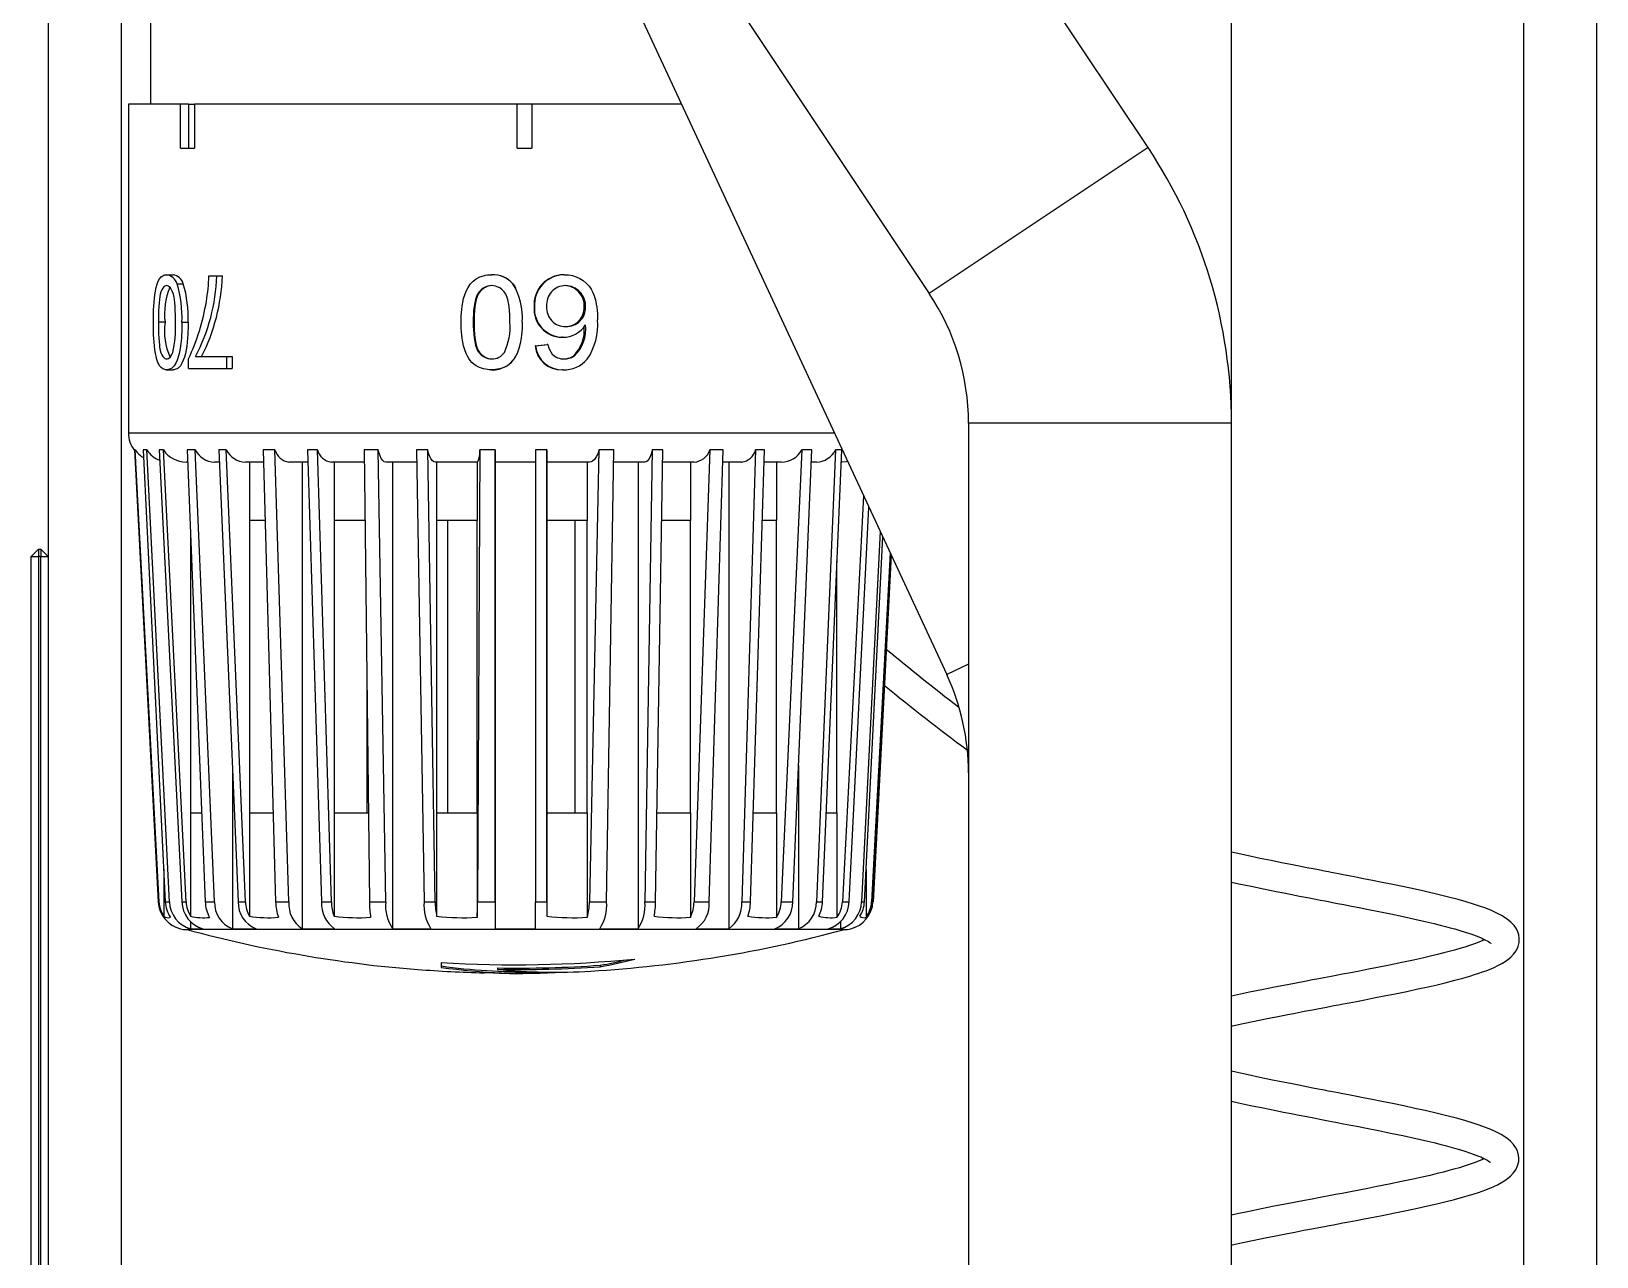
# Model space of a CAD drawing. Header units: millimetres. Extents: x 75 to 2075, y 25 to 1460.
# Drawn here: x 1052.9 to 1206, y 955.4 to 1075.2 of the extents above; entities that cross this region are included whole.
import ezdxf

# ---------------------------------------------------------------- set-up
doc = ezdxf.new("R2010")
doc.units = ezdxf.units.MM
doc.header["$LTSCALE"] = 5

msp = doc.modelspace()

# ---------------------------------------------------------------- linework, layer by layer
at = {"color": 7, "linetype": 'Continuous', "lineweight": 25}
for p, q in [((1205.973, 569.446), (1205.973, 1177.426)), ((1162.101, 1063.851), (1130.767, 1110.852)), ((1054.545, 1099.15), (1054.545, 910.96)), ((1198.83, 1099.15), (1198.83, 767.722)), ((1170.259, 1036.908), (1170.259, 1097.722)), ((1109.372, 1096.588), (1140.706, 1049.587)), ((1061.688, 1090.831), (1061.688, 911.209)), ((1107.278, 1087.859), (1142.413, 1012.319)), ((1064.545, 1082.367), (1064.545, 1068.081)), ((1062.402, 1068.081), (1062.402, 1035.939)), ((1067.492, 1068.081), (1062.402, 1068.081)), ((1067.492, 1063.796), (1067.492, 1068.081)), ((1068.283, 1068.081), (1067.492, 1068.081)), ((1068.283, 1068.081), (1068.283, 1063.796)), ((1068.283, 1068.081), (1068.875, 1068.081)), ((1068.875, 1068.081), (1068.875, 1063.796)), ((1100.403, 1068.081), (1068.875, 1068.081)), ((1100.403, 1063.796), (1100.403, 1068.081)), ((1100.406, 1068.081), (1100.403, 1068.081)), ((1100.406, 1063.796), (1100.406, 1068.081)), ((1101.861, 1068.081), (1100.406, 1068.081)), ((1101.861, 1068.081), (1101.861, 1063.796)), ((1116.477, 1068.081), (1101.861, 1068.081)), ((1162.101, 1063.851), (1157.338, 1060.675)), ((1067.492, 1063.796), (1068.283, 1063.796)), ((1068.283, 1063.796), (1068.875, 1063.796)), ((1100.406, 1063.796), (1100.403, 1063.796)), ((1100.406, 1063.796), (1101.861, 1063.796)), ((1157.338, 1060.675), (1140.706, 1049.587)), ((1066.131, 1051.408), (1066.763, 1051.408)), ((1067.153, 1050.525), (1067.766, 1050.525)), ((1070.277, 1051.291), (1071.045, 1051.291)), ((1071.045, 1051.291), (1071.586, 1051.291)), ((1097.908, 1051.408), (1097.952, 1051.408)), ((1099.994, 1050.525), (1099.999, 1050.525)), ((1100.26, 1050.112), (1100.26, 1050.112)), ((1105.042, 1051.408), (1104.953, 1051.408)), ((1102.099, 1048.27), (1102.065, 1048.27)), ((1106.969, 1048.246), (1107.096, 1048.246)), ((1065.977, 1046.763), (1065.331, 1046.763)), ((1067.628, 1046.767), (1068.232, 1046.767)), ((1096.194, 1046.763), (1096.117, 1046.763)), ((1102.183, 1044.47), (1103.356, 1044.588)), ((1102.219, 1044.47), (1102.183, 1044.47)), ((1102.219, 1044.47), (1103.415, 1044.588)), ((1103.415, 1044.588), (1103.356, 1044.588)), ((1104.851, 1045.293), (1104.766, 1045.293)), ((1068.282, 1042.236), (1068.282, 1043.188)), ((1068.968, 1043.412), (1072.004, 1043.412)), ((1072.004, 1043.412), (1072.004, 1042.236)), ((1072.004, 1043.412), (1072.527, 1043.412)), ((1072.527, 1043.412), (1072.527, 1042.236)), ((1100.261, 1043.439), (1100.261, 1043.439)), ((1105.995, 1043.449), (1105.889, 1043.449)), ((1066.131, 1042.118), (1066.763, 1042.118)), ((1068.282, 1042.236), (1072.004, 1042.236)), ((1072.004, 1042.236), (1072.527, 1042.236)), ((1097.908, 1042.118), (1097.952, 1042.118)), ((1104.906, 1042.118), (1104.82, 1042.118)), ((1144.545, 1036.908), (1144.545, 805.063)), ((1164.534, 1036.908), (1144.545, 1036.908)), ((1170.259, 1036.908), (1164.534, 1036.908)), ((1170.259, 805.063), (1170.259, 1036.908)), ((1062.402, 1035.939), (1100.223, 1035.939)), ((1100.223, 1035.939), (1131.427, 1035.939)), ((1063.064, 1034.272), (1062.989, 1034.272)), ((1062.989, 1034.272), (1065.308, 990.075)), ((1065.389, 990.075), (1063.064, 1034.272)), ((1064.196, 1034.272), (1063.839, 1034.272)), ((1063.839, 1034.272), (1066.007, 990.075)), ((1066.403, 990.075), (1064.196, 1034.272)), ((1065.83, 1034.272), (1065.411, 1034.272)), ((1065.411, 1034.272), (1067.618, 990.075)), ((1068.042, 990.075), (1065.83, 1034.272)), ((1068.93, 1034.272), (1068.141, 1034.272)), ((1068.141, 1034.272), (1069.914, 990.075)), ((1070.808, 990.075), (1068.93, 1034.272)), ((1071.967, 1034.272), (1071.244, 1034.272)), ((1071.244, 1034.272), (1073.122, 990.075)), ((1073.849, 990.075), (1071.967, 1034.272)), ((1076.73, 1034.272), (1075.586, 1034.272)), ((1075.586, 1034.272), (1076.791, 990.075)), ((1078.096, 990.075), (1076.73, 1034.272)), ((1080.872, 1034.272), (1079.918, 1034.272)), ((1079.918, 1034.272), (1081.283, 990.075)), ((1082.241, 990.075), (1080.872, 1034.272)), ((1086.834, 1034.272), (1085.446, 1034.272)), ((1085.446, 1034.272), (1085.966, 990.075)), ((1087.553, 990.075), (1086.834, 1034.272)), ((1091.676, 1034.272), (1090.583, 1034.272)), ((1090.583, 1034.272), (1091.302, 990.075)), ((1092.396, 990.075), (1091.676, 1034.272)), ((1096.757, 1034.272), (1096.54, 990.075)), ((1098.252, 1034.272), (1096.757, 1034.272)), ((1098.254, 990.075), (1098.252, 1034.272)), ((1103.319, 1034.272), (1102.195, 1034.272)), ((1102.195, 1034.272), (1102.197, 990.075)), ((1103.322, 990.075), (1103.319, 1034.272)), ((1108.41, 1034.272), (1107.477, 990.075)), ((1109.866, 1034.272), (1108.41, 1034.272)), ((1109.151, 990.075), (1109.866, 1034.272)), ((1113.617, 1034.272), (1112.902, 990.075)), ((1114.663, 1034.272), (1113.617, 1034.272)), ((1113.947, 990.075), (1114.663, 1034.272)), ((1119.265, 1034.272), (1117.708, 990.075)), ((1119.178, 990.075), (1120.54, 1034.272)), ((1120.54, 1034.272), (1119.265, 1034.272)), ((1123.732, 1034.272), (1122.37, 990.075)), ((1123.233, 990.075), (1124.597, 1034.272)), ((1124.597, 1034.272), (1123.732, 1034.272)), ((1128.26, 1034.272), (1126.232, 990.075)), ((1127.353, 990.075), (1129.228, 1034.272)), ((1129.228, 1034.272), (1128.26, 1034.272)), ((1131.549, 1034.272), (1129.674, 990.075)), ((1130.27, 990.075), (1132.149, 1034.272)), ((1132.149, 1034.272), (1131.549, 1034.272)), ((1068.183, 1033.081), (1068.046, 1033.081)), ((1071.29, 1033.081), (1070.811, 1033.081)), ((1075.603, 1033.081), (1073.852, 1033.081)), ((1074.222, 1033.081), (1074.222, 1027.367)), ((1079.942, 1033.081), (1078.098, 1033.081)), ((1079.373, 1033.081), (1079.373, 987.451)), ((1085.453, 1033.081), (1082.243, 1033.081)), ((1082.512, 1033.081), (1082.512, 1027.367)), ((1090.597, 1033.081), (1087.554, 1033.081)), ((1088.226, 1033.081), (1088.226, 987.451)), ((1096.539, 1033.081), (1092.398, 1033.081)), ((1092.539, 1033.081), (1092.539, 1027.367)), ((1096.49, 1033.081), (1096.49, 1027.367)), ((1102.197, 1033.081), (1098.254, 1033.081)), ((1098.256, 1033.081), (1098.256, 987.451)), ((1107.476, 1033.081), (1103.322, 1033.081)), ((1103.322, 1033.081), (1103.322, 1027.367)), ((1107.264, 1033.081), (1107.264, 1027.367)), ((1112.901, 1033.081), (1109.849, 1033.081)), ((1112.234, 1033.081), (1112.234, 987.451)), ((1117.706, 1033.081), (1114.648, 1033.081)), ((1117.352, 1033.081), (1117.352, 1027.367)), ((1122.368, 1033.081), (1120.508, 1033.081)), ((1121.096, 1033.081), (1121.096, 987.451)), ((1126.228, 1033.081), (1124.565, 1033.081)), ((1125.767, 1033.081), (1125.767, 1027.367)), ((1129.67, 1033.081), (1129.195, 1033.081)), ((1132.208, 1033.081), (1132.106, 1033.081)), ((1134.281, 1029.801), (1132.212, 990.075)), ((1132.876, 990.075), (1134.802, 1028.681)), ((1075.774, 1027.367), (1074.222, 1027.367)), ((1074.222, 1027.367), (1074.222, 998.796)), ((1082.512, 1027.367), (1082.512, 998.796)), ((1085.527, 1027.367), (1082.512, 1027.367)), ((1092.539, 1027.367), (1092.539, 998.796)), ((1096.49, 1027.367), (1092.539, 1027.367)), ((1093.606, 1027.367), (1093.606, 998.796)), ((1096.49, 998.796), (1096.49, 1027.367)), ((1103.322, 1027.367), (1103.322, 998.796)), ((1107.264, 1027.367), (1103.322, 1027.367)), ((1106.096, 998.796), (1106.096, 1027.367)), ((1107.264, 998.796), (1107.264, 1027.367)), ((1117.352, 1027.367), (1114.552, 1027.367)), ((1117.352, 998.796), (1117.352, 1027.367)), ((1125.767, 1027.367), (1124.384, 1027.367)), ((1125.767, 998.796), (1125.767, 1027.367)), ((1068.481, 1025.786), (1068.481, 998.796)), ((1135.906, 1026.308), (1134.098, 990.075)), ((1134.369, 990.075), (1136.154, 1025.775)), ((1053.616, 1024.56), (1052.902, 1023.845)), ((1053.616, 1024.56), (1053.83, 1024.56)), ((1053.616, 1024.56), (1053.616, 1023.853)), ((1053.83, 1024.56), (1053.83, 1023.853)), ((1053.83, 1024.56), (1054.545, 1023.845)), ((1136.88, 1024.214), (1135.065, 990.075)), ((1052.902, 1023.845), (1053.616, 1023.853)), ((1052.902, 904.284), (1052.902, 1023.845)), ((1053.616, 1023.853), (1053.616, 905.937)), ((1053.83, 1023.853), (1053.616, 1023.853)), ((1053.83, 907.252), (1053.83, 1023.853)), ((1053.83, 1023.853), (1054.545, 1023.845)), ((1131.685, 998.796), (1131.685, 1023.356)), ((1135.206, 990.075), (1136.986, 1023.987)), ((1136.989, 1023.98), (1135.21, 990.075)), ((1085.71, 1011.87), (1085.71, 998.796)), ((1144.545, 1013.311), (1142.413, 1012.319)), ((1072.565, 1003.187), (1072.565, 987.451)), ((1127.919, 1003.407), (1127.919, 987.451)), ((1068.481, 998.796), (1068.481, 988.664)), ((1068.481, 998.796), (1069.564, 998.796)), ((1074.222, 998.796), (1074.222, 988.664)), ((1074.222, 998.796), (1076.554, 998.796)), ((1082.512, 998.796), (1082.512, 988.664)), ((1082.512, 998.796), (1085.863, 998.796)), ((1092.539, 998.796), (1092.539, 988.664)), ((1092.539, 998.796), (1096.49, 998.796)), ((1096.49, 998.796), (1096.49, 988.561)), ((1103.322, 998.796), (1103.322, 988.664)), ((1103.322, 998.796), (1107.264, 998.796)), ((1107.264, 998.796), (1107.264, 988.561)), ((1114.088, 998.796), (1117.352, 998.796)), ((1117.352, 998.796), (1117.352, 988.561)), ((1123.502, 998.796), (1125.767, 998.796)), ((1125.767, 998.796), (1125.767, 988.561)), ((1130.64, 998.796), (1131.685, 998.796)), ((1131.685, 998.796), (1131.685, 988.561)), ((1065.85, 993.265), (1065.85, 988.664)), ((1134.527, 993.235), (1134.527, 988.561)), ((1065.308, 990.075), (1065.389, 990.075)), ((1066.007, 990.075), (1066.403, 990.075)), ((1067.618, 990.075), (1068.042, 990.075)), ((1069.914, 990.075), (1070.808, 990.075)), ((1073.122, 990.075), (1073.849, 990.075)), ((1076.791, 990.075), (1078.096, 990.075)), ((1081.283, 990.075), (1082.241, 990.075)), ((1085.966, 990.075), (1087.553, 990.075)), ((1091.302, 990.075), (1092.396, 990.075)), ((1096.54, 990.075), (1098.254, 990.075)), ((1102.197, 990.075), (1103.322, 990.075)), ((1107.477, 990.075), (1109.151, 990.075)), ((1112.902, 990.075), (1113.947, 990.075)), ((1117.708, 990.075), (1119.178, 990.075)), ((1122.37, 990.075), (1123.233, 990.075)), ((1126.232, 990.075), (1127.353, 990.075)), ((1129.674, 990.075), (1130.27, 990.075)), ((1132.212, 990.075), (1132.876, 990.075)), ((1134.098, 990.075), (1134.369, 990.075)), ((1135.065, 990.075), (1135.206, 990.075)), ((1067.481, 987.437), (1067.479, 987.451)), ((1100.228, 987.367), (1068.108, 987.367)), ((1068.468, 988.149), (1068.468, 987.451)), ((1068.468, 987.451), (1069.683, 987.451)), ((1072.565, 987.451), (1074.88, 987.451)), ((1079.373, 987.451), (1082.561, 987.451)), ((1088.226, 987.451), (1091.974, 987.451)), ((1132.41, 987.367), (1100.228, 987.367)), ((1108.483, 987.451), (1112.234, 987.451)), ((1117.904, 987.451), (1121.096, 987.451)), ((1125.598, 987.451), (1127.919, 987.451)), ((1130.812, 987.451), (1132.034, 987.451)), ((1132.034, 988.168), (1132.034, 987.451)), ((1092.99, 983.809), (1092.99, 983.665)), ((1098.478, 983.606), (1098.478, 983.463)), ((1108.54, 983.875), (1108.54, 983.731))]:
    msp.add_line(p, q, dxfattribs=at)
at = {"color": 7, "linetype": 'Continuous', "lineweight": 25, "flags": 128}
for points in [[(1064.839, 1046.767), (1064.841, 1047.099), (1064.845, 1047.395), (1064.852, 1047.697), (1064.863, 1048.032), (1064.877, 1048.32), (1064.905, 1048.731), (1064.937, 1049.084), (1064.984, 1049.463), (1065.041, 1049.819), (1065.115, 1050.167), (1065.207, 1050.487), (1065.32, 1050.775), (1065.453, 1051.013), (1065.605, 1051.195), (1065.772, 1051.319), (1065.86, 1051.36), (1065.948, 1051.388), (1066.039, 1051.404), (1066.131, 1051.408)], [(1066.131, 1050.35), (1066.042, 1050.338), (1065.959, 1050.306), (1065.876, 1050.245), (1065.762, 1050.115), (1065.663, 1049.941), (1065.576, 1049.731), (1065.51, 1049.504), (1065.463, 1049.27), (1065.423, 1048.983), (1065.391, 1048.665), (1065.366, 1048.297), (1065.348, 1047.88), (1065.337, 1047.511), (1065.333, 1047.177), (1065.331, 1046.763)], [(1067.005, 1046.763), (1067.002, 1047.177), (1066.997, 1047.512), (1066.985, 1047.88), (1066.962, 1048.301), (1066.933, 1048.669), (1066.896, 1048.983), (1066.865, 1049.184), (1066.832, 1049.358), (1066.796, 1049.505), (1066.721, 1049.729), (1066.622, 1049.941), (1066.51, 1050.12), (1066.393, 1050.246), (1066.307, 1050.305), (1066.22, 1050.338), (1066.131, 1050.35)], [(1094.928, 1046.767), (1094.933, 1047.099), (1094.942, 1047.395), (1094.96, 1047.697), (1094.989, 1048.032), (1095.023, 1048.32), (1095.092, 1048.731), (1095.171, 1049.084), (1095.286, 1049.463), (1095.426, 1049.819), (1095.606, 1050.167), (1095.826, 1050.487), (1096.093, 1050.775), (1096.402, 1051.013), (1096.75, 1051.195), (1097.124, 1051.319), (1097.32, 1051.36), (1097.513, 1051.388), (1097.71, 1051.404), (1097.908, 1051.408)], [(1097.908, 1050.35), (1097.718, 1050.338), (1097.537, 1050.306), (1097.354, 1050.245), (1097.103, 1050.115), (1096.882, 1049.941), (1096.685, 1049.731), (1096.532, 1049.504), (1096.425, 1049.27), (1096.332, 1048.983), (1096.259, 1048.665), (1096.201, 1048.297), (1096.157, 1047.88), (1096.133, 1047.511), (1096.122, 1047.177), (1096.117, 1046.763)], [(1097.952, 1050.35), (1097.765, 1050.338), (1097.587, 1050.306), (1097.408, 1050.245), (1097.162, 1050.115), (1096.944, 1049.941), (1096.751, 1049.731), (1096.601, 1049.504), (1096.496, 1049.27), (1096.405, 1048.983), (1096.333, 1048.665), (1096.276, 1048.297), (1096.233, 1047.88), (1096.21, 1047.511), (1096.199, 1047.177), (1096.194, 1046.763)], [(1099.704, 1046.763), (1099.699, 1047.177), (1099.688, 1047.512), (1099.664, 1047.88), (1099.62, 1048.301), (1099.561, 1048.669), (1099.489, 1048.983), (1099.427, 1049.184), (1099.36, 1049.358), (1099.288, 1049.505), (1099.136, 1049.729), (1098.936, 1049.941), (1098.706, 1050.12), (1098.463, 1050.246), (1098.282, 1050.305), (1098.098, 1050.338), (1097.908, 1050.35)], [(1099.999, 1050.525), (1100.136, 1050.322), (1100.26, 1050.112)], [(1105.042, 1051.408), (1105.269, 1051.4), (1105.432, 1051.388), (1105.625, 1051.363), (1105.817, 1051.325), (1106.193, 1051.212), (1106.545, 1051.054), (1106.867, 1050.852), (1107.17, 1050.597), (1107.436, 1050.309), (1107.653, 1049.995), (1107.816, 1049.683), (1107.953, 1049.336), (1108.065, 1048.955), (1108.152, 1048.539), (1108.197, 1048.24), (1108.232, 1047.93), (1108.254, 1047.621), (1108.266, 1047.327), (1108.272, 1046.997)], [(1066.131, 1042.118), (1066.024, 1042.128), (1065.948, 1042.14), (1065.859, 1042.169), (1065.772, 1042.212), (1065.602, 1042.34), (1065.452, 1042.517), (1065.359, 1042.669), (1065.277, 1042.843), (1065.205, 1043.039), (1065.149, 1043.235), (1065.096, 1043.461), (1065.046, 1043.717), (1064.988, 1044.074), (1064.94, 1044.451), (1064.902, 1044.834), (1064.875, 1045.213), (1064.862, 1045.495), (1064.851, 1045.815), (1064.844, 1046.14), (1064.841, 1046.435), (1064.839, 1046.767)], [(1065.331, 1046.763), (1065.333, 1046.349), (1065.338, 1046.017), (1065.348, 1045.644), (1065.366, 1045.248), (1065.39, 1044.881), (1065.424, 1044.538), (1065.45, 1044.343), (1065.48, 1044.169), (1065.512, 1044.016), (1065.581, 1043.783), (1065.666, 1043.576), (1065.766, 1043.403), (1065.88, 1043.275), (1065.962, 1043.219), (1066.048, 1043.187), (1066.137, 1043.177)], [(1067.628, 1046.767), (1067.626, 1046.435), (1067.621, 1046.142), (1067.611, 1045.834), (1067.597, 1045.525), (1067.577, 1045.213), (1067.528, 1044.69), (1067.459, 1044.188), (1067.364, 1043.712), (1067.303, 1043.481), (1067.233, 1043.254), (1067.154, 1043.044), (1067.019, 1042.757), (1066.861, 1042.517), (1066.746, 1042.387), (1066.632, 1042.288), (1066.504, 1042.209), (1066.41, 1042.167), (1066.317, 1042.139), (1066.224, 1042.123), (1066.131, 1042.118)], [(1068.232, 1046.767), (1068.23, 1046.435), (1068.225, 1046.142), (1068.216, 1045.834), (1068.202, 1045.525), (1068.182, 1045.213), (1068.104, 1044.44), (1067.973, 1043.712), (1067.879, 1043.362), (1067.767, 1043.044), (1067.635, 1042.758), (1067.479, 1042.517), (1067.367, 1042.387), (1067.255, 1042.288), (1067.129, 1042.209), (1067.037, 1042.167), (1066.946, 1042.139), (1066.854, 1042.123), (1066.763, 1042.118)], [(1097.908, 1042.118), (1097.678, 1042.128), (1097.513, 1042.14), (1097.318, 1042.169), (1097.125, 1042.212), (1096.744, 1042.34), (1096.401, 1042.517), (1096.184, 1042.669), (1095.99, 1042.843), (1095.821, 1043.039), (1095.686, 1043.235), (1095.558, 1043.461), (1095.437, 1043.717), (1095.297, 1044.074), (1095.178, 1044.451), (1095.084, 1044.834), (1095.018, 1045.213), (1094.985, 1045.495), (1094.959, 1045.815), (1094.941, 1046.14), (1094.932, 1046.435), (1094.928, 1046.767)], [(1096.117, 1046.763), (1096.122, 1046.349), (1096.134, 1046.017), (1096.159, 1045.644), (1096.2, 1045.248), (1096.257, 1044.881), (1096.335, 1044.538), (1096.396, 1044.343), (1096.463, 1044.169), (1096.539, 1044.016), (1096.696, 1043.783), (1096.888, 1043.576), (1097.113, 1043.403), (1097.364, 1043.275), (1097.543, 1043.219), (1097.731, 1043.187), (1097.921, 1043.177)], [(1096.194, 1046.763), (1096.199, 1046.349), (1096.21, 1046.017), (1096.235, 1045.644), (1096.275, 1045.248), (1096.331, 1044.881), (1096.408, 1044.538), (1096.467, 1044.343), (1096.534, 1044.169), (1096.608, 1044.016), (1096.762, 1043.783), (1096.95, 1043.576), (1097.171, 1043.403), (1097.417, 1043.275), (1097.593, 1043.219), (1097.777, 1043.187), (1097.964, 1043.177)], [(1100.902, 1046.767), (1100.898, 1046.435), (1100.889, 1046.142), (1100.871, 1045.834), (1100.843, 1045.525), (1100.806, 1045.213), (1100.714, 1044.69), (1100.582, 1044.188), (1100.401, 1043.712), (1100.285, 1043.481), (1100.149, 1043.254), (1099.997, 1043.044), (1099.732, 1042.757), (1099.418, 1042.517), (1099.187, 1042.387), (1098.956, 1042.288), (1098.693, 1042.209), (1098.499, 1042.167), (1098.304, 1042.139), (1098.106, 1042.123), (1097.908, 1042.118)], [(1066.137, 1043.177), (1066.222, 1043.185), (1066.306, 1043.215), (1066.469, 1043.338), (1066.614, 1043.541), (1066.734, 1043.805)], [(1087.554, 1033.081), (1087.407, 1033.121), (1087.26, 1033.243), (1087.126, 1033.437), (1087, 1033.709), (1086.912, 1033.97), (1086.834, 1034.272)], [(1092.398, 1033.081), (1092.25, 1033.121), (1092.103, 1033.243), (1091.967, 1033.438), (1091.841, 1033.711), (1091.753, 1033.971), (1091.676, 1034.272)], [(1108.41, 1034.272), (1108.285, 1033.909), (1108.134, 1033.595), (1107.969, 1033.357), (1107.786, 1033.187), (1107.633, 1033.108), (1107.476, 1033.081)], [(1113.617, 1034.272), (1113.522, 1033.911), (1113.406, 1033.597), (1113.28, 1033.359), (1113.139, 1033.187), (1113.022, 1033.109), (1112.901, 1033.081)], [(1132.73, 1033.136), (1132.597, 1033.108), (1132.208, 1033.081)], [(1170.259, 977.93), (1170.375, 977.957), (1171.403, 978.181), (1172.508, 978.413), (1173.602, 978.636), (1174.636, 978.843), (1175.598, 979.033), (1176.481, 979.204), (1177.383, 979.377), (1178.168, 979.526), (1178.834, 979.651), (1179.379, 979.754), (1179.842, 979.842), (1180.28, 979.925), (1180.715, 980.007), (1181.195, 980.099), (1181.785, 980.211), (1182.484, 980.345), (1183.287, 980.499), (1184.188, 980.673), (1185.183, 980.867), (1186.268, 981.085), (1187.417, 981.323), (1188.499, 981.554), (1189.482, 981.771), (1190.368, 981.973), (1191.167, 982.165), (1192.102, 982.403), (1192.896, 982.62), (1193.563, 982.814), (1194.033, 982.958), (1194.441, 983.09), (1194.815, 983.218), (1195.159, 983.343), (1195.408, 983.439), (1195.654, 983.539), (1195.954, 983.669), (1196.305, 983.835), (1196.709, 984.049), (1197.023, 984.24), (1197.299, 984.434), (1197.579, 984.667), (1197.851, 984.951), (1198.095, 985.296), (1198.281, 985.694), (1198.383, 986.115), (1198.396, 986.514), (1198.345, 986.858), (1198.251, 987.155), (1198.118, 987.433), (1197.888, 987.771), (1197.589, 988.091), (1197.217, 988.397), (1196.672, 988.746), (1196.158, 989.012), (1195.675, 989.226), (1195.129, 989.443), (1194.513, 989.664), (1193.92, 989.859), (1193.225, 990.071), (1192.418, 990.299), (1191.492, 990.541), (1190.431, 990.803), (1189.228, 991.084), (1188.232, 991.307), (1187.156, 991.537), (1186.047, 991.766), (1185.005, 991.978), (1184.045, 992.17), (1183.177, 992.342), (1182.408, 992.493), (1181.741, 992.622), (1181.179, 992.731), (1180.724, 992.818), (1180.357, 992.888), (1180, 992.957), (1179.763, 993.002), (1179.522, 993.048), (1179.203, 993.11), (1178.779, 993.192), (1178.251, 993.294), (1177.621, 993.417), (1176.891, 993.56), (1176.064, 993.723), (1175.147, 993.904), (1174.148, 994.104), (1173.07, 994.325), (1171.923, 994.568), (1170.726, 994.832), (1170.259, 994.939)], [(1170.259, 992.01), (1170.993, 991.847), (1172.173, 991.594), (1173.386, 991.344), (1174.625, 991.095), (1175.383, 990.945), (1176.15, 990.794), (1176.924, 990.642), (1177.681, 990.494), (1178.338, 990.367), (1178.945, 990.25), (1179.417, 990.159), (1179.755, 990.094), (1180.123, 990.024), (1180.628, 989.927), (1181.257, 989.806), (1181.984, 989.665), (1182.731, 989.518), (1183.493, 989.367), (1184.667, 989.131), (1185.856, 988.889), (1187.05, 988.639), (1188.186, 988.391), (1189.192, 988.161), (1190.076, 987.95), (1190.663, 987.805), (1191.188, 987.671), (1191.658, 987.547), (1192.106, 987.424), (1192.598, 987.281), (1193.124, 987.117), (1193.663, 986.936), (1194.193, 986.742), (1194.455, 986.639), (1194.669, 986.55), (1194.842, 986.473), (1194.98, 986.408), (1195.113, 986.341), (1195.255, 986.265), (1195.395, 986.182), (1195.533, 986.09), (1195.608, 986.032), (1195.638, 986.007), (1195.638, 986.009)], [(1098.254, 990.075), (1098.254, 989.703), (1098.254, 989.239), (1098.254, 988.803), (1098.255, 988.408), (1098.255, 988.064), (1098.255, 987.781), (1098.256, 987.567), (1098.256, 987.451)], [(1102.199, 987.451), (1102.199, 987.562), (1102.198, 987.718), (1102.198, 987.985), (1102.198, 988.315), (1102.197, 988.7), (1102.197, 989.127), (1102.197, 989.703), (1102.197, 990.075)], [(1103.322, 990.075), (1103.322, 989.714), (1103.322, 989.257), (1103.322, 988.814), (1103.322, 988.664)], [(1098.256, 987.451), (1100.228, 987.437), (1102.199, 987.451)], [(1133.035, 987.451), (1133.037, 987.437), (1133.039, 987.451)], [(1195.019, 986.388), (1194.835, 986.299), (1194.463, 986.138), (1194.024, 985.969), (1193.55, 985.803), (1193.067, 985.647), (1192.586, 985.501), (1192.056, 985.349), (1191.558, 985.213), (1191.021, 985.073), (1190.408, 984.92), (1189.716, 984.754), (1188.938, 984.576), (1188.065, 984.383), (1186.919, 984.137), (1185.716, 983.888), (1184.524, 983.649), (1183.646, 983.478), (1182.78, 983.311), (1181.931, 983.148), (1181.108, 982.991), (1180.483, 982.872), (1179.994, 982.779), (1179.642, 982.712), (1179.286, 982.644), (1178.794, 982.551), (1178.181, 982.435), (1177.44, 982.296), (1176.597, 982.136), (1175.748, 981.973), (1174.476, 981.724), (1173.228, 981.475), (1172.014, 981.228), (1170.839, 980.982), (1170.259, 980.855)], [(1090.689, 983.466), (1090.691, 983.455), (1090.692, 983.466)], [(1098.681, 983.092), (1098.085, 983.102), (1097.176, 983.132)], [(1170.259, 956.51), (1170.338, 956.528), (1171.366, 956.753), (1172.471, 956.985), (1173.564, 957.208), (1174.598, 957.415), (1175.561, 957.605), (1176.443, 957.776), (1177.346, 957.949), (1178.131, 958.098), (1178.796, 958.223), (1179.342, 958.326), (1179.805, 958.414), (1180.243, 958.497), (1180.677, 958.579), (1181.157, 958.671), (1181.748, 958.783), (1182.446, 958.917), (1183.249, 959.071), (1184.151, 959.245), (1185.146, 959.439), (1186.231, 959.657), (1187.38, 959.894), (1188.462, 960.126), (1189.445, 960.343), (1190.331, 960.545), (1191.129, 960.737), (1192.064, 960.975), (1192.859, 961.192), (1193.525, 961.385), (1193.996, 961.53), (1194.404, 961.662), (1194.778, 961.79), (1195.121, 961.915), (1195.371, 962.011), (1195.616, 962.111), (1195.917, 962.241), (1196.268, 962.406), (1196.671, 962.621), (1196.985, 962.812), (1197.262, 963.006), (1197.541, 963.239), (1197.813, 963.522), (1198.058, 963.868), (1198.244, 964.266), (1198.345, 964.687), (1198.359, 965.086), (1198.308, 965.43), (1198.214, 965.727), (1198.081, 966.005), (1197.851, 966.343), (1197.552, 966.663), (1197.18, 966.969), (1196.635, 967.318), (1196.12, 967.584), (1195.638, 967.798), (1195.091, 968.014), (1194.475, 968.236), (1193.883, 968.431), (1193.188, 968.643), (1192.381, 968.871), (1191.455, 969.113), (1190.394, 969.375), (1189.191, 969.656), (1188.195, 969.878), (1187.119, 970.109), (1186.01, 970.338), (1184.968, 970.55), (1184.008, 970.742), (1183.14, 970.914), (1182.37, 971.065), (1181.703, 971.194), (1181.142, 971.303), (1180.687, 971.39), (1180.32, 971.46), (1179.963, 971.528), (1179.725, 971.574), (1179.485, 971.62), (1179.165, 971.682), (1178.742, 971.764), (1178.214, 971.866), (1177.584, 971.989), (1176.854, 972.132), (1176.027, 972.294), (1175.11, 972.476), (1174.111, 972.676), (1173.032, 972.897), (1171.886, 973.14), (1170.688, 973.403), (1170.259, 973.502)], [(1170.259, 970.573), (1170.956, 970.419), (1172.135, 970.166), (1173.348, 969.916), (1174.588, 969.667), (1175.346, 969.517), (1176.113, 969.365), (1176.887, 969.214), (1177.643, 969.066), (1178.301, 968.939), (1178.908, 968.822), (1179.38, 968.731), (1179.717, 968.666), (1180.085, 968.596), (1180.59, 968.499), (1181.219, 968.378), (1181.946, 968.236), (1182.694, 968.09), (1183.455, 967.939), (1184.63, 967.703), (1185.819, 967.461), (1187.013, 967.211), (1188.148, 966.963), (1189.155, 966.733), (1190.039, 966.522), (1190.625, 966.376), (1191.151, 966.243), (1191.621, 966.119), (1192.068, 965.996), (1192.561, 965.852), (1193.086, 965.689), (1193.625, 965.508), (1194.156, 965.314), (1194.418, 965.211), (1194.632, 965.121), (1194.805, 965.045), (1194.942, 964.98), (1195.076, 964.913), (1195.218, 964.837), (1195.357, 964.754), (1195.496, 964.662), (1195.571, 964.604), (1195.6, 964.579), (1195.6, 964.581)], [(1194.982, 964.96), (1194.798, 964.871), (1194.425, 964.71), (1193.987, 964.541), (1193.513, 964.375), (1193.03, 964.219), (1192.549, 964.072), (1192.019, 963.92), (1191.521, 963.785), (1190.983, 963.645), (1190.371, 963.492), (1189.678, 963.326), (1188.9, 963.148), (1188.027, 962.955), (1186.882, 962.709), (1185.679, 962.46), (1184.487, 962.221), (1183.608, 962.05), (1182.743, 961.883), (1181.893, 961.72), (1181.071, 961.563), (1180.445, 961.443), (1179.956, 961.35), (1179.605, 961.284), (1179.248, 961.216), (1178.757, 961.123), (1178.144, 961.007), (1177.402, 960.868), (1176.559, 960.708), (1175.711, 960.544), (1174.439, 960.296), (1173.191, 960.047), (1171.976, 959.799), (1170.801, 959.554), (1170.259, 959.435)]]:
    msp.add_lwpolyline(points, dxfattribs=at)
at = {"color": 7, "linetype": 'Continuous', "lineweight": 25}
for centre, radius, start, end in [((1121.688, 1036.908), 48.571, 0, 33.69007), ((1072.646, 1047.57), 6.717, 157.14907, 186.90034), ((1065.945, 1050.16), 1.262, 16.77602, 81.52597), ((1066.569, 1050.177), 1.246, 16.18206, 81.05881), ((1056.296, 1047.243), 11.342, 357.59348, 16.81711), ((1056.7, 1047.244), 11.542, 357.63213, 16.51434), ((1052.403, 1051.993), 18.655, 332.6152, 357.84394), ((1052.671, 1051.982), 18.928, 333.07669, 357.90622), ((1050.954, 1052.034), 19.337, 350.3634, 357.79612), ((1098.033, 1048.799), 2.612, 41.33707, 92.73848), ((1098.069, 1048.867), 2.544, 40.66187, 92.63926), ((1094.52, 1047.213), 6.398, 355.99987, 31.16812), ((1104.988, 1048.478), 2.93, 90.67879, 184.07784), ((1105.056, 1048.447), 2.961, 90.26324, 183.42534), ((1105.159, 1048.479), 1.872, 90.79541, 185.26302), ((1105.002, 1048.379), 1.972, 356.14283, 88.82338), ((1105.112, 1048.362), 1.988, 356.65196, 89.38191), ((1048.063, 1052.518), 22.268, 335.22783, 350.38096), ((1121.688, 1036.908), 22.857, 0, 33.69007), ((1104.845, 1048.079), 2.786, 176.05925, 268.36469), ((1104.902, 1048.101), 2.808, 176.53747, 268.95331), ((1105.104, 1048.165), 1.814, 175.50061, 272.38759), ((1105.14, 1048.182), 1.831, 268.39624, 2.00637), ((1105.25, 1048.197), 1.847, 267.80942, 1.52223), ((1072.409, 1045.928), 6.486, 172.60376, 203.57438), ((1055.911, 1046.288), 11.104, 347.08163, 2.45608), ((1093.87, 1046.302), 5.853, 334.75029, 4.52596), ((1104.871, 1047.946), 2.652, 269.56362, 327.03577), ((1103.379, 1046.031), 3.601, 314.19352, 5.03633), ((1103.456, 1046.089), 3.664, 313.882, 6.47248), ((1102.177, 1046.535), 6.112, 326.48224, 4.33092), ((1104.724, 1044.666), 2.549, 184.39488, 272.15615), ((1104.787, 1044.693), 2.578, 184.96371, 272.65013), ((1105.526, 1044.986), 2.149, 190.67298, 218.53517), ((1097.937, 1044.686), 1.509, 269.38619, 324.29679), ((1098.061, 1044.602), 2.486, 267.48429, 332.1455), ((1104.959, 1044.73), 1.554, 224.20111, 270.91975), ((1104.905, 1045.092), 1.915, 269.74994, 300.90669), ((1105.011, 1045.088), 2.972, 267.97476, 319.54721), ((1104.994, 1045.155), 1.978, 269.71449, 300.40035), ((1065.259, 1035.939), 2.857, 180, 217.02515), ((1065.19, 1035.768), 2.599, 215.13033, 239.63583), ((1066.431, 1035.778), 2.695, 213.97429, 248.91324), ((1068.066, 1035.777), 2.696, 213.94423, 269.56587), ((1070.906, 1035.312), 2.233, 207.77733, 267.58235), ((1073.945, 1035.318), 2.238, 207.85999, 267.61316), ((1078.345, 1034.746), 1.683, 196.37366, 261.56351), ((1082.489, 1034.749), 1.686, 196.45394, 261.60764), ((1094.401, 1034.087), 2.363, 334.81091, 4.47742), ((1331.037, 1034.112), 232.785, 179.96055, 180.25354), ((1335.92, 1034.112), 232.6, 179.96067, 180.25389), ((1117.541, 1034.914), 1.84, 275.12234, 339.57937), ((1122.142, 1034.717), 1.651, 277.85755, 344.35479), ((1126.175, 1035.502), 2.421, 271.25037, 329.46445), ((1129.584, 1035.296), 2.216, 272.23006, 332.48227), ((1275.259, 1180.783), 216.336, 230.10581, 232.51004), ((1121.688, 1002.679), 22.857, 0, 24.94391), ((1263.937, 1166.408), 200.896, 230.56277, 233.48943), ((1068.163, 990.226), 2.858, 183.03738, 256.16098), ((1068.234, 990.225), 2.85, 183.02017, 213.21624), ((1068.98, 990.212), 2.976, 182.64813, 213.68621), ((1069.223, 990.169), 2.821, 181.9228, 254.48298), ((1070.445, 990.175), 2.829, 182.03459, 254.37119), ((1070.985, 990.217), 2.946, 182.76876, 211.81233), ((1073.343, 990.184), 3.431, 181.82853, 208.2261), ((1073.564, 990.02), 2.757, 178.86424, 248.75801), ((1075.911, 990.042), 2.788, 179.31859, 248.30366), ((1077.158, 990.197), 3.312, 182.10752, 207.56581), ((1081.508, 990.154), 4.718, 180.95912, 199.72543), ((1080.937, 989.835), 2.852, 175.18328, 236.73819), ((1084.209, 989.876), 2.932, 176.11811, 235.80335), ((1086.54, 990.171), 4.3, 181.28419, 200.51672), ((1096.377, 990.132), 10.411, 180.31713, 188.67838), ((1091.489, 989.686), 3.955, 174.35264, 214.40759), ((1095.459, 989.742), 4.17, 175.42698, 213.33326), ((1100.171, 990.151), 7.775, 180.55848, 191.02252), ((1071.864, 990.128), 24.676, 356.35936, 359.87554), ((1101.526, 990.143), 5.951, 344.5869, 359.34106), ((1105.199, 989.685), 3.971, 325.76834, 5.63338), ((1108.727, 989.742), 4.188, 326.84038, 4.56134), ((1106.128, 990.15), 7.82, 349.0412, 359.44535), ((1113.91, 990.171), 3.799, 334.93253, 358.54502), ((1116.335, 989.834), 2.854, 303.36192, 4.83532), ((1119.442, 989.875), 2.935, 304.29948, 3.89776), ((1118.924, 990.171), 4.31, 339.53434, 358.72074), ((1124.597, 990.019), 2.756, 291.29292, 1.15848), ((1123.122, 990.202), 3.112, 328.19503, 357.66158), ((1126.886, 990.041), 2.788, 291.74998, 0.70143), ((1126.956, 990.196), 3.315, 332.46879, 357.89731), ((1130.056, 990.169), 2.821, 285.53826, 358.09059), ((1129.352, 990.223), 2.865, 324.54514, 357.03181), ((1131.271, 990.175), 2.829, 285.65146, 357.97739), ((1132.35, 990.227), 2.86, 283.8588, 356.94284), ((1131.425, 990.217), 2.948, 328.2049, 357.23422), ((1132.241, 990.227), 2.829, 323.92493, 356.91256), ((1066.275, 989.239), 0.715, 233.56295, 288.60629), ((1068.108, 990.224), 2.857, 257.31953, 270), ((1100.259, 1105.822), 122.74, 254.81456, 265.52903), ((1069.681, 993.638), 5.117, 256.44191, 277.1815), ((1076.078, 1000.651), 12.13, 261.1981, 274.67757), ((1084.843, 1007.599), 19.078, 262.98247, 273.73255), ((1095.117, 1011.828), 23.307, 263.6513, 273.37773), ((1105.894, 1011.724), 23.203, 263.63703, 273.38531), ((1100.259, 1105.822), 122.74, 273.43247, 285.18544), ((1116.119, 1007.325), 18.804, 262.93163, 273.75951), ((1124.792, 1000.313), 11.792, 261.0728, 274.74383), ((1131.063, 993.365), 4.843, 256.06393, 277.37933), ((1132.41, 990.224), 2.857, 270, 282.68407), ((1134.318, 989.135), 0.61, 230.51489, 290.00845), ((1100.245, 1105.822), 121.898, 266.5855, 275.49425), ((1101.09, 1025.114), 42.048, 280.2053, 284.91991), ((1101.13, 1025.017), 41.804, 280.21064, 283.69523), ((1100.257, 1105.822), 122.729, 265.52861, 268.56136), ((1210.143, 985.049), 117.161, 180.44445, 180.67641), ((1193.24, 985.01), 100.257, 180.49732, 180.68632), ((1101.229, 1042.313), 59.082, 261.98404, 270.66624), ((1101.222, 1042.158), 59.069, 261.98848, 273.53149), ((1100.25, 1105.822), 122.228, 269.16954, 273.88922), ((1100.25, 1105.822), 122.372, 269.17051, 273.88466), ((1104.079, 1042.137), 58.941, 264.54701, 273.43182), ((1100.259, 1105.822), 122.74, 269.26349, 270), ((1100.259, 1105.822), 122.74, 270, 270.86599)]:
    msp.add_arc(centre, radius, start, end, dxfattribs=at)

doc.saveas('drawing.dxf')
